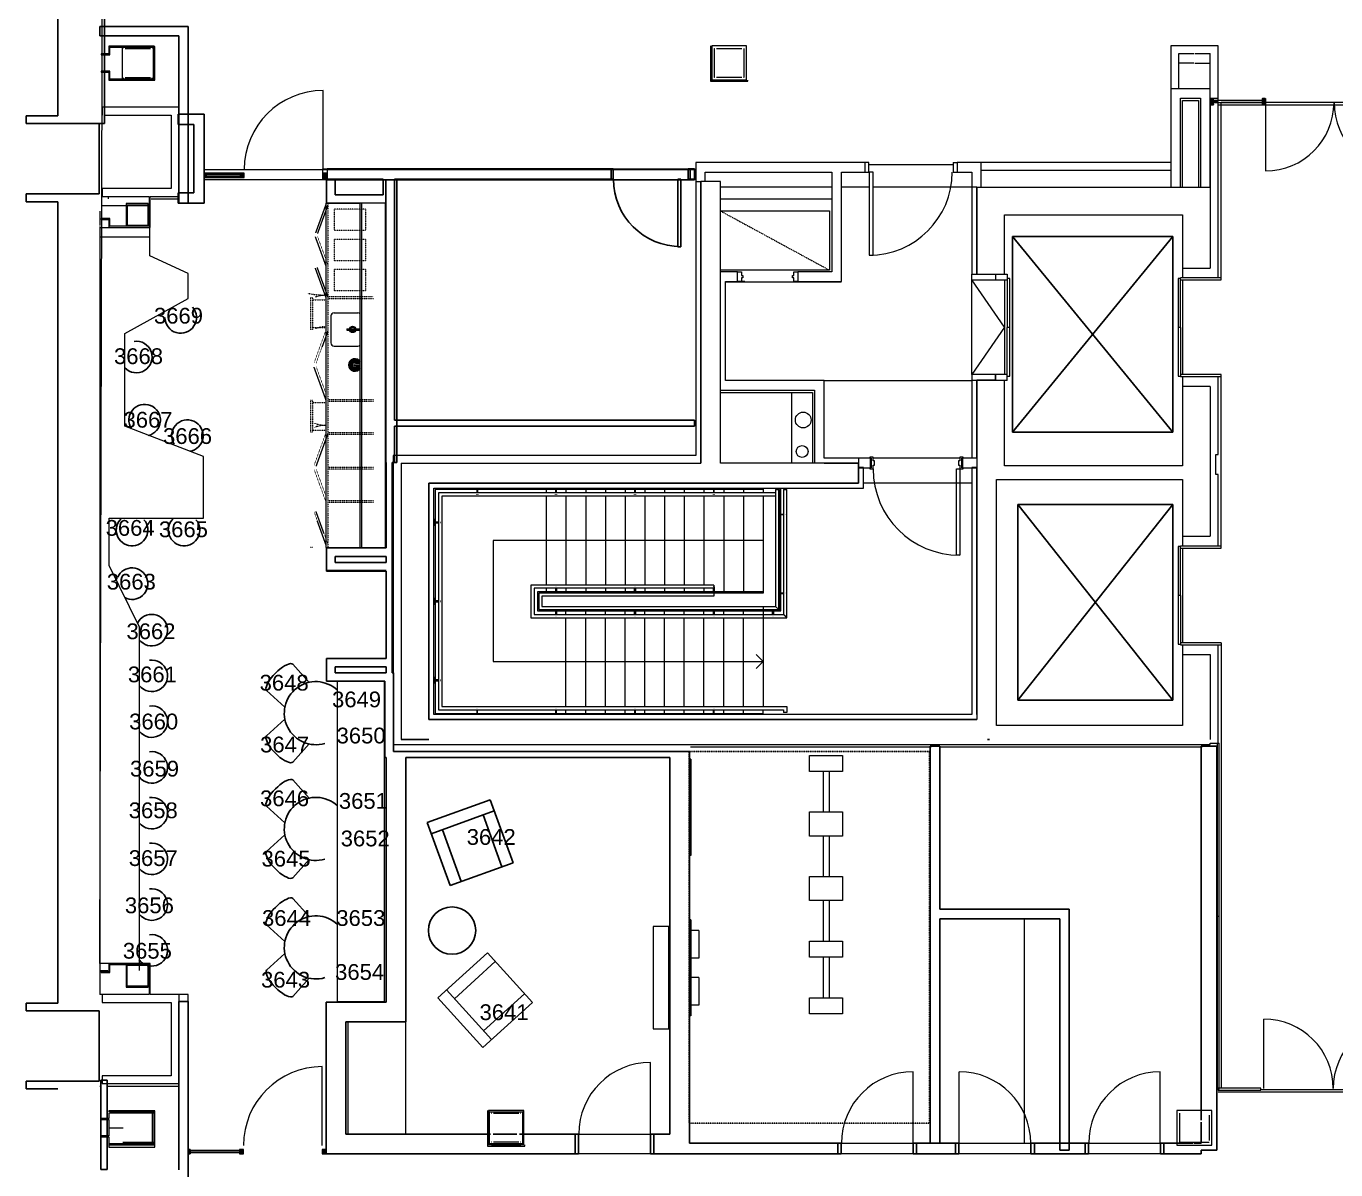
# Model space of a CAD drawing. Header units: millimetres. Extents: x -87 to 119687, y -2887 to 43508.
# Drawn here: x 18850 to 35458, y 14555 to 29055 of the extents above; entities that cross this region are included whole.
import ezdxf

# ---------------------------------------------------------------- set-up
doc = ezdxf.new("R2010")
doc.units = ezdxf.units.MM
for name, pattern in [('Dash', [6, 3, -3]), ('Dash 0_75 mm', [1.5, 0.75, -0.75]), ('Hidden_0_75', [1.5, 0.75, -0.75])]:
    doc.linetypes.add(name, pattern=pattern)
for name, color, linetype in [('@_line-plan-doors', 7, 'Continuous'), ('@_line-plan-furniture', 7, 'Continuous'), ('@_line-plan-walls', 7, 'Continuous'), ('@_text-object-seat', 7, 'Continuous')]:
    doc.layers.add(name, color=color, linetype=linetype)
doc.styles.get("Standard").update_dxf_attribs({"font": 'arial.ttf'})

# ---------------------------------------------------------------- blocks, each defined once
blk = doc.blocks.new('@_floor_10')
at = {"layer": '@_line-plan-doors', "lineweight": 13, "extrusion": (0, 0, -1)}
for points in [[(-34563, 28059), (-34565, 28061), (-34565, 28137), (-34563, 28139), (-34527, 28139), (-34525, 28137), (-34525, 28061), (-34527, 28059)], [(-21615, 27136), (-21615, 27190), (-21565, 27190), (-21565, 27136)], [(-21605, 14759), (-21605, 14813), (-21555, 14813), (-21555, 14759)]]:
    blk.add_hatch(color=256, dxfattribs=at).paths.add_polyline_path(points, flags=0)
at = {"layer": '@_line-plan-doors', "lineweight": 13}
for points in [[(22665, 27136), (22665, 27190), (22615, 27190), (22615, 27136)], [(22655, 14759), (22655, 14813), (22605, 14813), (22605, 14759)]]:
    blk.add_hatch(color=256, dxfattribs=at).paths.add_polyline_path(points, flags=0)
at = {"layer": '@_line-plan-walls', "lineweight": 9, "extrusion": (0, 0, -1)}
blk.add_hatch(color=256, dxfattribs=at).paths.add_polyline_path([(-33906, 28059), (-33908, 28061), (-33908, 28137), (-33906, 28139), (-33870, 28139), (-33868, 28137), (-33868, 28061), (-33870, 28059)], flags=0)
at = {"layer": '@_line-plan-walls', "extrusion": (0, 0, -1)}
for points in [[(-21131, 27136), (-21131, 27190), (-21106, 27190), (-21106, 27136)], [(-20928, 14759), (-20928, 14813), (-20903, 14813), (-20903, 14759)]]:
    blk.add_hatch(color=256, dxfattribs=at).paths.add_polyline_path(points, flags=0)
at = {"layer": '@_line-plan-doors', "lineweight": 13}
for p, q in [((22615, 27240), (22615, 28240)), ((34565, 28137), (34565, 27220)), ((22612, 27116), (22612, 27248)), ((22612, 27248), (22665, 27248)), ((22665, 27248), (22665, 27108)), ((22665, 27116), (22612, 27116)), ((22665, 27190), (22615, 27190)), ((22615, 27190), (22615, 27136)), ((22615, 27136), (22665, 27136)), ((29592, 27206), (29538, 27206)), ((29538, 27206), (29538, 26151)), ((29592, 26151), (29592, 27206)), ((29538, 26151), (29592, 26151)), ((30646, 23443), (30690, 23443)), ((30646, 22348), (30646, 23443)), ((30690, 23443), (30690, 22348)), ((30690, 22348), (30646, 22348)), ((34545, 15587), (34545, 16467)), ((22605, 14863), (22605, 15863)), ((26765, 15009), (26765, 15917)), ((30096, 14891), (30096, 15799)), ((30681, 14891), (30681, 15799)), ((33232, 14891), (33232, 15799)), ((22655, 14813), (22605, 14813)), ((22605, 14813), (22605, 14759)), ((22655, 14759), (22655, 14813)), ((22605, 14759), (22655, 14759))]:
    blk.add_line(p, q, dxfattribs=at)
at = {"layer": '@_line-plan-doors', "lineweight": 13, "extrusion": (0, 0, -1)}
for p, q in [((34525, 28137), (34525, 28061)), ((34563, 28139), (34527, 28139)), ((34527, 28059), (34563, 28059)), ((21615, 27190), (21565, 27190)), ((21565, 27190), (21565, 27136)), ((21565, 27136), (21615, 27136)), ((21615, 27136), (21615, 27190)), ((21605, 14813), (21555, 14813)), ((21555, 14813), (21555, 14759)), ((21605, 14759), (21605, 14813)), ((21555, 14759), (21605, 14759))]:
    blk.add_line(p, q, dxfattribs=at)
at = {"layer": '@_line-plan-doors', "lineweight": 13}
for centre, radius, start, end in [((22615, 27240), 1000, 90, 180), ((34565, 28090), 870, 270, 0), ((36305, 28090), 870, 180, 270), ((29538, 27206), 1055, 270, 0), ((30686, 23443), 1095, 180, 270), ((34545, 15587), 880, 0, 90), ((36305, 15587), 880, 90, 180), ((22605, 14863), 1000, 90, 180), ((26765, 15009), 908, 90, 180), ((30096, 14891), 908, 90, 180), ((30681, 14891), 908, 0, 90), ((33232, 14891), 908, 90, 180)]:
    blk.add_arc(centre, radius, start, end, dxfattribs=at)
at = {"layer": '@_line-plan-doors', "lineweight": 13, "extrusion": (0, 0, -1)}
for centre, start, end in [((-34527, 28137), 0, 90), ((-34563, 28137), 90, 180), ((-34527, 28061), 270, 0), ((-34563, 28061), 180, 270)]:
    blk.add_arc(centre, 2, start, end, dxfattribs=at)
at = {"layer": '@_line-plan-furniture', "lineweight": 5}
for p, q in [((20395, 26779), (19800, 26779)), ((20419, 26779), (20408, 26779)), ((20419, 26145), (20419, 26779)), ((22655, 22445), (22655, 26810)), ((22660, 26810), (22655, 26810)), ((23085, 22445), (23085, 26810)), ((23405, 26810), (23085, 26810)), ((23105, 22445), (23105, 26810)), ((23405, 22445), (23405, 26810)), ((19785, 26710), (19785, 26660)), ((19785, 26658), (19785, 26530)), ((19785, 26517), (19785, 25685)), ((20419, 26379), (19785, 26379)), ((20903, 25919), (20419, 26145)), ((20903, 25603), (20903, 25919)), ((19785, 25683), (19785, 23817)), ((20100, 25158), (20903, 25603)), ((22755, 25421), (23055, 25421)), ((22715, 25381), (22715, 25040)), ((20100, 23982), (20100, 25158)), ((22914, 25220), (22914, 25200)), ((22914, 25220), (23085, 25220)), ((22914, 25200), (23085, 25200)), ((22755, 25000), (23055, 25000)), ((23085, 24772), (23016, 24772)), ((23085, 24748), (23016, 24748)), ((21100, 23598), (20100, 23982)), ((19785, 23815), (19785, 22685)), ((21100, 22817), (21100, 23598)), ((19900, 22217), (19900, 22817)), ((19900, 22817), (21100, 22817)), ((19785, 22683), (19785, 20817)), ((22655, 22445), (23405, 22445)), ((20285, 21437), (19900, 22217)), ((20285, 17083), (20285, 21437)), ((19785, 20814), (19785, 19685)), ((23393, 20745), (22793, 20745)), ((22793, 20745), (22793, 16690)), ((23393, 16690), (23393, 20745)), ((19785, 19683), (19785, 17817)), ((19785, 17815), (19785, 17083)), ((26799, 17642), (26799, 16342)), ((26999, 17642), (26799, 17642)), ((26999, 16342), (26999, 17642)), ((31506, 17738), (31506, 14891)), ((31956, 17738), (31506, 17738)), ((31956, 14891), (31956, 17738)), ((19785, 17083), (19884, 17083)), ((22793, 16690), (23393, 16690)), ((22929, 16430), (22929, 15009)), ((23665, 16430), (22929, 16430)), ((23665, 15009), (23665, 16430)), ((26799, 16342), (26999, 16342)), ((22929, 15009), (23665, 15009)), ((31506, 14891), (31956, 14891))]:
    blk.add_line(p, q, dxfattribs=at)
at = {"layer": '@_line-plan-furniture', "linetype": 'Hidden_0_75', "lineweight": 5}
for p, q in [((22655, 26810), (22518, 26434)), ((22677, 26796), (22542, 26426)), ((22677, 26796), (22677, 22451)), ((22754, 26735), (22754, 26465)), ((23154, 26735), (22754, 26735)), ((23154, 26735), (23154, 26465)), ((23154, 26465), (22754, 26465)), ((22655, 26010), (22518, 26386)), ((22677, 26024), (22542, 26394)), ((22754, 26351), (22754, 26081)), ((23154, 26351), (22754, 26351)), ((23154, 26351), (23154, 26081)), ((23154, 26081), (22754, 26081)), ((22655, 25610), (22518, 25986)), ((22677, 25624), (22542, 25994)), ((22754, 25969), (22754, 25699)), ((23154, 25969), (22754, 25969)), ((23154, 25969), (23154, 25699)), ((22455, 25610), (22455, 25210)), ((22480, 25610), (22455, 25610)), ((22480, 25610), (22480, 25210)), ((22480, 25585), (22655, 25585)), ((23249, 25623), (22677, 25623)), ((23255, 25598), (22677, 25598)), ((23154, 25699), (22754, 25699)), ((22480, 25210), (22455, 25210)), ((22480, 25235), (22655, 25235)), ((22655, 25210), (22501, 24787)), ((22677, 25198), (22525, 24779)), ((22655, 24310), (22501, 24733)), ((22641, 24423), (22525, 24741)), ((22455, 24310), (22455, 23910)), ((22480, 24310), (22455, 24310)), ((22480, 24310), (22480, 23910)), ((22480, 24285), (22655, 24285)), ((23255, 24318), (22677, 24318)), ((23255, 24298), (22677, 24298)), ((22480, 23935), (22655, 23935)), ((22480, 23910), (22455, 23910)), ((22655, 23910), (22501, 23487)), ((22677, 23898), (22525, 23479)), ((23255, 23898), (22677, 23898)), ((23255, 23878), (22677, 23878)), ((22655, 23010), (22501, 23433)), ((22641, 23123), (22525, 23441)), ((23255, 23458), (22677, 23458)), ((23255, 23438), (22677, 23438)), ((23255, 23038), (22677, 23038)), ((23255, 23018), (22677, 23018)), ((22655, 22473), (22501, 22896)), ((22677, 22485), (22525, 22904)), ((22480, 22445), (22455, 22445))]:
    blk.add_line(p, q, dxfattribs=at)
at = {"layer": '@_line-plan-furniture'}
for p, q in [((22098, 20927), (22068, 20905)), ((22127, 20945), (22098, 20927)), ((22154, 20959), (22127, 20945)), ((22178, 20968), (22154, 20959)), ((22200, 20973), (22178, 20968)), ((22217, 20972), (22200, 20973)), ((22230, 20966), (22217, 20972)), ((22440, 20735), (22230, 20966)), ((21936, 20765), (21918, 20736)), ((21958, 20795), (21936, 20765)), ((21983, 20824), (21958, 20795)), ((22010, 20853), (21983, 20824)), ((22039, 20880), (22010, 20853)), ((22068, 20905), (22039, 20880)), ((21895, 20685), (21890, 20664)), ((21890, 20664), (21891, 20646)), ((21891, 20646), (21897, 20633)), ((21904, 20709), (21895, 20685)), ((21897, 20633), (22131, 20421)), ((21918, 20736), (21904, 20709)), ((22131, 20269), (21897, 20057)), ((21891, 20044), (21890, 20026)), ((21890, 20026), (21895, 20005)), ((21897, 20057), (21891, 20044)), ((21895, 20005), (21904, 19981)), ((21904, 19981), (21918, 19954)), ((21918, 19954), (21936, 19925)), ((22230, 19724), (22440, 19955)), ((21936, 19925), (21958, 19895)), ((21958, 19895), (21983, 19866)), ((21983, 19866), (22010, 19837)), ((22010, 19837), (22039, 19810)), ((22039, 19810), (22068, 19785)), ((22068, 19785), (22098, 19763)), ((22098, 19763), (22127, 19745)), ((22127, 19745), (22154, 19731)), ((22154, 19731), (22178, 19722)), ((22178, 19722), (22200, 19717)), ((22200, 19717), (22217, 19718)), ((22217, 19718), (22230, 19724)), ((22068, 19438), (22039, 19413)), ((22098, 19460), (22068, 19438)), ((22127, 19478), (22098, 19460)), ((22154, 19492), (22127, 19478)), ((22178, 19501), (22154, 19492)), ((22200, 19506), (22178, 19501)), ((22217, 19505), (22200, 19506)), ((22230, 19499), (22217, 19505)), ((22440, 19268), (22230, 19499)), ((21918, 19269), (21904, 19242)), ((21936, 19298), (21918, 19269)), ((21958, 19328), (21936, 19298)), ((21983, 19357), (21958, 19328)), ((22010, 19386), (21983, 19357)), ((22039, 19413), (22010, 19386)), ((21895, 19218), (21890, 19197)), ((21890, 19197), (21891, 19179)), ((21891, 19179), (21897, 19166)), ((21904, 19242), (21895, 19218)), ((21897, 19166), (22131, 18954)), ((24734, 19248), (23935, 18957)), ((24785, 19107), (23986, 18816)), ((24734, 19248), (25024, 18449)), ((24226, 18158), (23935, 18957)), ((24644, 19055), (24883, 18398)), ((22131, 18802), (21897, 18590)), ((24367, 18210), (24127, 18867)), ((21891, 18577), (21890, 18559)), ((21890, 18559), (21895, 18538)), ((21897, 18590), (21891, 18577)), ((21895, 18538), (21904, 18514)), ((21904, 18514), (21918, 18487)), ((21918, 18487), (21936, 18458)), ((21936, 18458), (21958, 18428)), ((22230, 18257), (22440, 18488)), ((25024, 18449), (24226, 18158)), ((21958, 18428), (21983, 18399)), ((21983, 18399), (22010, 18370)), ((22010, 18370), (22039, 18343)), ((22039, 18343), (22068, 18318)), ((22068, 18318), (22098, 18296)), ((22098, 18296), (22127, 18278)), ((22127, 18278), (22154, 18264)), ((22154, 18264), (22178, 18255)), ((22178, 18255), (22200, 18250)), ((22200, 18250), (22217, 18251)), ((22217, 18251), (22230, 18257)), ((22098, 17956), (22068, 17935)), ((22127, 17975), (22098, 17956)), ((22154, 17988), (22127, 17975)), ((22178, 17998), (22154, 17988)), ((22200, 18002), (22178, 17998)), ((22217, 18002), (22200, 18002)), ((22230, 17996), (22217, 18002)), ((22440, 17765), (22230, 17996)), ((21936, 17795), (21918, 17766)), ((21958, 17824), (21936, 17795)), ((21983, 17854), (21958, 17824)), ((22010, 17883), (21983, 17854)), ((22039, 17910), (22010, 17883)), ((22068, 17935), (22039, 17910)), ((21895, 17714), (21890, 17693)), ((21890, 17693), (21891, 17675)), ((21891, 17675), (21897, 17662)), ((21904, 17739), (21895, 17714)), ((21897, 17662), (22131, 17450)), ((21918, 17766), (21904, 17739)), ((22131, 17299), (21897, 17087)), ((24069, 16735), (24698, 17306)), ((24698, 17306), (25270, 16676)), ((24281, 16724), (24799, 17195)), ((21891, 17074), (21890, 17056)), ((21890, 17056), (21895, 17035)), ((21897, 17087), (21891, 17074)), ((21895, 17035), (21904, 17010)), ((21904, 17010), (21918, 16983)), ((21918, 16983), (21936, 16955)), ((21936, 16955), (21958, 16925)), ((22230, 16753), (22440, 16984)), ((21958, 16925), (21983, 16895)), ((21983, 16895), (22010, 16866)), ((22010, 16866), (22039, 16839)), ((22039, 16839), (22068, 16814)), ((22068, 16814), (22098, 16793)), ((22098, 16793), (22127, 16775)), ((22127, 16775), (22154, 16761)), ((24180, 16836), (24751, 16206)), ((25169, 16787), (24650, 16317)), ((22154, 16761), (22178, 16751)), ((22178, 16751), (22200, 16747)), ((22200, 16747), (22217, 16748)), ((22217, 16748), (22230, 16753)), ((24640, 16105), (24069, 16735)), ((25270, 16676), (24640, 16105))]:
    blk.add_line(p, q, dxfattribs=at)
at = {"layer": '@_line-plan-furniture', "lineweight": 5}
for radius in [40, 30]:
    blk.add_circle((22989, 25210), radius, dxfattribs=at)
at = {"layer": '@_line-plan-furniture'}
blk.add_circle((24250, 17589), 300, dxfattribs=at)
at = {"layer": '@_line-plan-furniture', "linetype": 'Hidden_0_75', "lineweight": 5}
for centre, radius, start, end in [((22655, 26810), 1165, 258.3213, 270), ((22655, 25245), 400, 90, 109.9978), ((22655, 24845), 400, 90, 109.9978), ((22655, 24445), 450, 250.0022, 270), ((22655, 23545), 450, 90, 109.9921)]:
    blk.add_arc(centre, radius, start, end, dxfattribs=at)
at = {"layer": '@_line-plan-furniture'}
for centre, radius, start, end in [((20809, 25362), 200, 180, 41.0705), ((20247, 24861), 200, 222.6098, 98.3662), ((20352, 24061), 200, 283.1603, 212.9578), ((20894, 23864), 200, 278.1012, 212.9578), ((20192, 22667), 200, 130.7807, 41.0705), ((20852, 22667), 200, 130.7807, 41.0705), ((20192, 21987), 200, 242.4378, 155.662), ((20442, 21398), 200, 217.4252, 155.662), ((20442, 20818), 200, 217.4252, 98.3662), ((22523, 20345), 400, 47.386, 286.4789), ((20442, 20238), 200, 217.4252, 98.3662), ((20442, 19658), 200, 217.4252, 98.3662), ((20442, 19078), 200, 217.4252, 98.3662), ((22523, 18878), 400, 47.386, 286.4789), ((20442, 18498), 200, 217.4252, 98.3662), ((20442, 17918), 200, 217.4252, 98.3662), ((22523, 17375), 400, 47.386, 286.4789), ((20442, 17338), 200, 217.4252, 98.3662)]:
    blk.add_arc(centre, radius, start, end, dxfattribs=at)
at = {"layer": '@_line-plan-furniture', "lineweight": 5}
for centre, radius, start, end in [((22755, 25381), 40, 90, 180), ((23055, 25381), 40, 38.4099, 90), ((22755, 25040), 40, 180, 270), ((23055, 25040), 40, 270, 321.5901), ((23016, 24760), 80, 27.0685, 332.9315), ((23016, 24760), 70, 10.4167, 349.5833), ((23016, 24760), 60, 11.537, 348.463), ((23016, 24760), 50, 13.8865, 346.1135), ((23016, 24760), 40, 17.4576, 342.5424), ((23016, 24760), 30, 23.5782, 336.4218), ((23016, 24760), 12, 90, 270)]:
    blk.add_arc(centre, radius, start, end, dxfattribs=at)
at = {"layer": '@_line-plan-walls'}
for p, q in [((19250, 27920), (19250, 40200)), ((19844, 27820), (19844, 39927)), ((20903, 29050), (19784, 29050)), ((19784, 29050), (19784, 28933)), ((19784, 28933), (20786, 28933)), ((20786, 28933), (20786, 26810)), ((20903, 26810), (20903, 29050)), ((18850, 27820), (18850, 27920)), ((18850, 27920), (19250, 27920)), ((21106, 27940), (20775, 27940)), ((20775, 27940), (20775, 27808)), ((21106, 26810), (21106, 27940)), ((19844, 27820), (18850, 27820)), ((19775, 26930), (19775, 27820)), ((20775, 27808), (20974, 27808)), ((20974, 27808), (20974, 26942)), ((26295, 27248), (22665, 27248)), ((27325, 27240), (22665, 27240)), ((26270, 27116), (26270, 27248)), ((26295, 27248), (26295, 27116)), ((27245, 27248), (27325, 27248)), ((27245, 27116), (27245, 27248)), ((27270, 27248), (27270, 27116)), ((27325, 27108), (27325, 27248)), ((21565, 27175), (21131, 27175)), ((21131, 27150), (21565, 27150)), ((22660, 27108), (22660, 26810)), ((27325, 27108), (22660, 27108)), ((22665, 27116), (23378, 27116)), ((22767, 26917), (22767, 27108)), ((23378, 27116), (23378, 26917)), ((23410, 27108), (23410, 23525)), ((23520, 24061), (23520, 27116)), ((23520, 27116), (26295, 27116)), ((23552, 23525), (23552, 27108)), ((27115, 27116), (27153, 27116)), ((27115, 26260), (27115, 27116)), ((27153, 27116), (27153, 26260)), ((27325, 27116), (27245, 27116)), ((18850, 26830), (18850, 26930)), ((18850, 26930), (19775, 26930)), ((20974, 26942), (20775, 26942)), ((20775, 26942), (20775, 26810)), ((23378, 26917), (22767, 26917)), ((19250, 26830), (18850, 26830)), ((19250, 16670), (19250, 26830)), ((20775, 26810), (21106, 26810)), ((22660, 26810), (23085, 26810)), ((27153, 26260), (27115, 26260)), ((31359, 26390), (31359, 23910)), ((33393, 26390), (31359, 26390)), ((31359, 23910), (33393, 26390)), ((31359, 26390), (33393, 23910)), ((33393, 23910), (33393, 26390)), ((27325, 24061), (23520, 24061)), ((23520, 23525), (23520, 23986)), ((23520, 23986), (27325, 23986)), ((27325, 23986), (27325, 24061)), ((31359, 23910), (33393, 23910)), ((23405, 23525), (23415, 23525)), ((23415, 23525), (23415, 22440)), ((23490, 20857), (23490, 23525)), ((23490, 23525), (23552, 23525)), ((31427, 22990), (31427, 20510)), ((33393, 22990), (31427, 22990)), ((31427, 20510), (33393, 22990)), ((31427, 22990), (33393, 20510)), ((33393, 20510), (33393, 22990)), ((23415, 22440), (22660, 22440)), ((22660, 22440), (22660, 22145)), ((22767, 22333), (23415, 22333)), ((22767, 22257), (22767, 22333)), ((23415, 22257), (22767, 22257)), ((23415, 22333), (23415, 22257)), ((23415, 22155), (22660, 22155)), ((22660, 22150), (23415, 22150)), ((22660, 22145), (23415, 22145)), ((23415, 22145), (23415, 21040)), ((23415, 21040), (22660, 21040)), ((22660, 21040), (22660, 20750)), ((22767, 20933), (23415, 20933)), ((22767, 20857), (22767, 20933)), ((23415, 20933), (23415, 20857)), ((23415, 20857), (22767, 20857)), ((23506, 20857), (23490, 20857)), ((23506, 19860), (23506, 20857)), ((22660, 20750), (23399, 20750)), ((23399, 20750), (23399, 19785)), ((31427, 20510), (33393, 20510)), ((23399, 19785), (23415, 19785)), ((23415, 19785), (23415, 16680)), ((27261, 19860), (23506, 19860)), ((23665, 16430), (23665, 19785)), ((23665, 19785), (27011, 19785)), ((27011, 19785), (27011, 15009)), ((27261, 14891), (27261, 19860)), ((30313, 19925), (30313, 14891)), ((30435, 19925), (30313, 19925)), ((30435, 17860), (30435, 19925)), ((33951, 19925), (33751, 19925)), ((33751, 19925), (33751, 15184)), ((33951, 14806), (33951, 19925)), ((32078, 17860), (30435, 17860)), ((32078, 14806), (32078, 17860)), ((30435, 17738), (31956, 17738)), ((30435, 14891), (30435, 17738)), ((31956, 17738), (31956, 14806)), ((18850, 16570), (18850, 16670)), ((18850, 16670), (19250, 16670)), ((20903, 16690), (20786, 16690)), ((20786, 16690), (20786, 14553)), ((20903, 14436), (20903, 16690)), ((22655, 16680), (22655, 14759)), ((23415, 16680), (22655, 16680)), ((19775, 16570), (18850, 16570)), ((19775, 15680), (19775, 16570)), ((22905, 15009), (22905, 16430)), ((22905, 16430), (23665, 16430)), ((18850, 15580), (18850, 15680)), ((18850, 15680), (19775, 15680)), ((19798, 15690), (19798, 14557)), ((19877, 15690), (19798, 15690)), ((19877, 14557), (19877, 15690)), ((19250, 15580), (18850, 15580)), ((33751, 15160), (33751, 14891)), ((24738, 15009), (22905, 15009)), ((25071, 15009), (24773, 15009)), ((25855, 15009), (25106, 15009)), ((25811, 15009), (25811, 14759)), ((25855, 14759), (25855, 15009)), ((27011, 15009), (26767, 15009)), ((26767, 15009), (26767, 14759)), ((26811, 15009), (26811, 14759)), ((21555, 14798), (20928, 14798)), ((29186, 14891), (27261, 14891)), ((29142, 14891), (29142, 14759)), ((29186, 14759), (29186, 14891)), ((30679, 14891), (30098, 14891)), ((30098, 14891), (30098, 14759)), ((30142, 14891), (30142, 14759)), ((30635, 14759), (30635, 14891)), ((30679, 14891), (30679, 14759)), ((31591, 14759), (31591, 14891)), ((31591, 14891), (32322, 14891)), ((31635, 14891), (31635, 14759)), ((31956, 14806), (32078, 14806)), ((32278, 14891), (32278, 14759)), ((32322, 14759), (32322, 14891)), ((33643, 14891), (33234, 14891)), ((33234, 14891), (33234, 14759)), ((33278, 14759), (33278, 14891)), ((33751, 14891), (33657, 14891)), ((33751, 14806), (33951, 14806)), ((33751, 14759), (33751, 14806)), ((20928, 14773), (21555, 14773)), ((22655, 14759), (25855, 14759)), ((26767, 14759), (29186, 14759)), ((30098, 14759), (30679, 14759)), ((32322, 14759), (31591, 14759)), ((33234, 14759), (33751, 14759)), ((19798, 14557), (19877, 14557))]:
    blk.add_line(p, q, dxfattribs=at)
at = {"layer": '@_line-plan-walls', "lineweight": 18}
for p, q in [((20467, 28804), (19899, 28804)), ((19899, 28804), (19899, 28704)), ((19911, 28791), (20467, 28791)), ((19911, 28691), (19911, 28791)), ((20464, 28789), (20066, 28789)), ((20066, 28789), (20066, 28387)), ((20104, 28774), (20425, 28774)), ((20464, 28387), (20464, 28789)), ((20467, 28797), (20467, 28804)), ((20479, 28797), (20467, 28797)), ((20467, 28791), (20467, 28385)), ((20479, 28373), (20479, 28797)), ((27528, 28807), (27528, 28357)), ((27540, 28370), (27540, 28807)), ((27986, 28808), (27543, 28808)), ((27543, 28808), (27543, 28369)), ((27578, 28773), (27581, 28773)), ((27578, 28404), (27578, 28773)), ((27604, 28773), (27925, 28773)), ((27949, 28773), (27951, 28773)), ((27951, 28773), (27951, 28404)), ((27986, 28369), (27986, 28808)), ((33365, 28808), (33365, 27013)), ((33965, 28808), (33365, 28808)), ((33965, 28141), (33965, 28808)), ((19899, 28704), (19799, 28704)), ((19799, 28704), (19799, 28691)), ((19799, 28691), (19911, 28691)), ((33465, 28708), (33657, 28708)), ((33465, 28263), (33465, 28708)), ((33672, 28708), (33865, 28708)), ((33865, 27013), (33865, 28708)), ((19911, 28485), (19799, 28485)), ((19799, 28485), (19799, 28473)), ((19799, 28473), (19899, 28473)), ((19899, 28473), (19899, 28373)), ((19911, 28385), (19911, 28485)), ((20425, 28402), (20104, 28402)), ((27581, 28404), (27578, 28404)), ((27925, 28404), (27604, 28404)), ((27951, 28404), (27948, 28404)), ((19899, 28373), (20479, 28373)), ((20467, 28385), (19911, 28385)), ((20066, 28387), (20464, 28387)), ((27528, 28357), (28002, 28357)), ((27989, 28370), (27540, 28370)), ((27543, 28369), (27986, 28369)), ((28002, 28357), (28002, 28370)), ((33865, 28263), (33365, 28263)), ((33487, 27013), (33487, 28141)), ((33487, 28141), (33743, 28141)), ((33743, 28141), (33743, 27013)), ((33865, 28141), (33965, 28141)), ((20790, 28028), (19814, 28028)), ((19814, 28028), (19814, 27928)), ((19844, 27928), (20690, 27928)), ((20690, 27928), (20690, 26998)), ((20790, 26898), (20790, 28028)), ((27340, 27328), (27340, 23613)), ((29485, 27328), (27340, 27328)), ((33365, 27328), (30655, 27328)), ((30962, 27013), (30962, 27328)), ((27340, 27088), (27405, 27088)), ((27405, 23513), (27405, 27088)), ((27462, 27088), (27462, 27206)), ((27462, 27206), (29065, 27206)), ((29065, 27206), (29065, 25940)), ((29187, 25818), (29187, 27206)), ((29187, 27206), (29485, 27206)), ((30655, 27206), (30840, 27206)), ((30840, 27206), (30840, 25913)), ((30962, 27228), (33365, 27228)), ((20690, 26998), (19814, 26998)), ((19814, 26998), (19814, 26898)), ((30905, 27013), (30840, 27013)), ((30905, 25913), (30905, 27013)), ((33743, 27013), (33865, 27013)), ((19814, 26898), (20410, 26898)), ((20117, 26806), (20117, 26533)), ((20395, 26806), (20117, 26806)), ((20132, 26791), (20410, 26791)), ((20132, 26791), (20132, 26518)), ((20395, 26518), (20395, 26806)), ((20410, 26898), (20410, 26518)), ((20422, 26898), (20790, 26898)), ((20422, 26505), (20422, 26898)), ((19911, 26618), (19799, 26618)), ((19799, 26618), (19799, 26605)), ((19799, 26605), (19899, 26605)), ((19899, 26605), (19899, 26505)), ((19911, 26518), (19911, 26618)), ((19785, 26505), (20422, 26505)), ((19785, 26505), (19785, 16778)), ((20410, 26518), (19911, 26518)), ((20117, 26533), (20410, 26533)), ((27870, 25940), (27655, 25940)), ((29065, 25940), (28635, 25940)), ((30840, 25913), (31255, 25913)), ((31255, 25913), (31255, 25913)), ((27720, 25818), (27870, 25818)), ((27720, 24563), (27720, 25818)), ((28635, 25818), (29187, 25818)), ((30840, 24638), (30840, 23578)), ((31142, 24638), (30840, 24638)), ((31142, 24573), (31142, 24638)), ((27655, 24441), (28848, 24441)), ((28970, 24563), (27720, 24563)), ((28848, 24441), (28848, 23513)), ((28970, 23578), (28970, 24563)), ((31255, 24563), (30840, 24563)), ((30905, 23578), (30905, 24573)), ((30905, 24573), (31142, 24573)), ((31255, 24563), (31255, 24563)), ((29555, 23578), (28970, 23578)), ((28970, 23513), (29405, 23513)), ((29405, 23578), (29405, 23263)), ((29470, 23458), (29405, 23458)), ((29405, 23456), (29555, 23456)), ((29470, 23198), (29470, 23458)), ((29555, 23456), (29555, 23578)), ((30905, 23578), (30725, 23578)), ((30725, 23578), (30725, 23456)), ((30725, 23456), (30905, 23456)), ((30905, 23458), (30840, 23458)), ((30840, 23458), (30840, 20328)), ((30905, 20328), (30905, 23458)), ((29405, 23263), (23955, 23263)), ((23955, 23263), (23955, 20263)), ((24020, 20328), (24020, 23198)), ((24020, 23198), (29470, 23198)), ((24770, 22533), (24770, 21001)), ((28195, 22533), (24770, 22533)), ((24770, 21001), (28195, 21001)), ((28106, 21089), (28195, 21001)), ((28106, 20912), (28195, 21001)), ((23955, 20263), (30905, 20263)), ((30840, 20328), (24020, 20328)), ((23955, 20013), (23605, 20013)), ((23605, 19948), (33865, 19948)), ((31067, 20013), (31042, 20013)), ((33865, 19948), (33865, 19963)), ((20422, 17171), (19899, 17171)), ((19899, 17171), (19899, 17071)), ((19911, 17159), (20410, 17159)), ((19911, 17059), (19911, 17159)), ((20410, 17144), (20117, 17144)), ((20117, 17144), (20117, 16870)), ((20132, 16885), (20132, 17159)), ((20395, 16870), (20395, 17159)), ((20410, 17159), (20410, 16778)), ((20422, 16778), (20422, 17171)), ((19899, 17071), (19799, 17071)), ((19799, 17071), (19799, 17059)), ((19799, 17059), (19911, 17059)), ((20410, 16778), (19785, 16778)), ((19814, 16778), (19814, 16678)), ((20117, 16870), (20395, 16870)), ((20410, 16885), (20132, 16885)), ((20790, 16778), (20422, 16778)), ((20790, 15648), (20790, 16778)), ((19814, 16678), (20690, 16678)), ((20690, 16678), (20690, 15748)), ((20690, 15748), (19814, 15748)), ((19814, 15748), (19814, 15648)), ((19814, 15648), (20790, 15648)), ((20479, 15304), (19899, 15304)), ((19899, 15304), (19899, 15291)), ((19911, 15291), (20467, 15291)), ((20077, 15291), (20077, 15276)), ((20452, 14885), (20452, 15291)), ((20467, 15291), (20467, 14885)), ((20479, 14873), (20479, 15304)), ((24699, 15307), (24699, 14857)), ((25160, 15307), (24712, 15307)), ((24712, 15307), (24712, 14870)), ((24715, 15307), (24715, 15272)), ((24727, 14885), (24727, 15292)), ((24727, 15292), (25145, 15292)), ((25145, 15292), (25145, 14885)), ((25158, 15272), (25158, 15307)), ((25160, 14870), (25160, 15307)), ((33886, 15307), (33443, 15307)), ((33443, 15307), (33443, 14868)), ((33886, 14868), (33886, 15307)), ((19899, 15204), (19799, 15204)), ((19799, 15204), (19799, 15191)), ((19799, 15191), (19899, 15191)), ((20077, 15276), (20467, 15276)), ((24750, 15272), (24753, 15272)), ((24776, 15272), (25097, 15272)), ((25120, 15272), (25123, 15272)), ((33478, 14903), (33478, 15272)), ((33851, 15248), (33851, 14928)), ((19899, 14985), (19799, 14985)), ((19799, 14985), (19799, 14973)), ((19799, 14973), (19899, 14973)), ((19899, 14885), (19899, 14873)), ((19899, 14873), (20479, 14873)), ((20467, 14885), (19911, 14885)), ((20467, 14900), (20077, 14900)), ((24699, 14857), (25173, 14857)), ((25160, 14870), (24712, 14870)), ((25145, 14885), (24727, 14885)), ((24753, 14904), (24750, 14904)), ((24750, 14869), (25123, 14869)), ((25097, 14904), (24776, 14904)), ((25123, 14904), (25120, 14904)), ((25173, 14857), (25173, 14870)), ((33443, 14868), (33886, 14868)), ((33851, 14903), (33478, 14903))]:
    blk.add_line(p, q, dxfattribs=at)
at = {"layer": '@_line-plan-walls', "lineweight": 9}
for p, q in [((20081, 28789), (20081, 28776)), ((20464, 28774), (20452, 28774)), ((33657, 28588), (33465, 28588)), ((33672, 28588), (33865, 28588)), ((20081, 28400), (20081, 28387)), ((20449, 28387), (20449, 28400)), ((33515, 27013), (33515, 28113)), ((33515, 28113), (33715, 28113)), ((33715, 28113), (33715, 27013)), ((33965, 28099), (33865, 28099)), ((33865, 28099), (33865, 25988)), ((34525, 28112), (33908, 28112)), ((33908, 28087), (34525, 28087)), ((33965, 28112), (33965, 28141)), ((33965, 25863), (33965, 28099)), ((34525, 28086), (34005, 28086)), ((34005, 25838), (34005, 28086)), ((36305, 28086), (34565, 28086)), ((33965, 28057), (36670, 28057)), ((29485, 27328), (29485, 27206)), ((29536, 27328), (29485, 27328)), ((29536, 27206), (29536, 27328)), ((30604, 27297), (29536, 27297)), ((30604, 27328), (30655, 27328)), ((30604, 27328), (30604, 27206)), ((30655, 27328), (30655, 27206)), ((27405, 27088), (27405, 23513)), ((27655, 27088), (27405, 27088)), ((27655, 23513), (27655, 27088)), ((29485, 27206), (29536, 27206)), ((30604, 27206), (30655, 27206)), ((29065, 27013), (27655, 27013)), ((29538, 27013), (29187, 27013)), ((30840, 27013), (29592, 27013)), ((30905, 27013), (30905, 25913)), ((30905, 27013), (33865, 27013)), ((19889, 26898), (19889, 26867)), ((20433, 26867), (20790, 26867)), ((20790, 26867), (20790, 26898)), ((29065, 26863), (27655, 26863)), ((27655, 26713), (29035, 26713)), ((29035, 26713), (29035, 25963)), ((31255, 26663), (33515, 26663)), ((31255, 25913), (31255, 26663)), ((33515, 26663), (33515, 25863)), ((29035, 25963), (27655, 25963)), ((27870, 25939), (27920, 25939)), ((27870, 25819), (27870, 25939)), ((27920, 25939), (27920, 25894)), ((28584, 25939), (28635, 25939)), ((28584, 25894), (28584, 25939)), ((28635, 25939), (28635, 25819)), ((30840, 24638), (30840, 25913)), ((30905, 25913), (31292, 25913)), ((31142, 25913), (31142, 25838)), ((31292, 25913), (31292, 25240)), ((33515, 25988), (33865, 25988)), ((27720, 25813), (29185, 25813)), ((27965, 25819), (27870, 25819)), ((27920, 25894), (27936, 25894)), ((27936, 25864), (27920, 25864)), ((27920, 25864), (27920, 25819)), ((27936, 25894), (27936, 25864)), ((28568, 25894), (28584, 25894)), ((28568, 25864), (28568, 25894)), ((28584, 25864), (28568, 25864)), ((28584, 25819), (28584, 25864)), ((28635, 25819), (28584, 25819)), ((29185, 25813), (29185, 25818)), ((30840, 25838), (31292, 25838)), ((31255, 25238), (30840, 25838)), ((31255, 25838), (31255, 24638)), ((31323, 25857), (31292, 25857)), ((31323, 25240), (31323, 25857)), ((33489, 25857), (33457, 25857)), ((33457, 25857), (33457, 25240)), ((33489, 25240), (33489, 25863)), ((34005, 25863), (33489, 25863)), ((33489, 25838), (34005, 25838)), ((33515, 25838), (33515, 24638)), ((31255, 25238), (30840, 24638)), ((31292, 25240), (31323, 25240)), ((31323, 25236), (31292, 25236)), ((31292, 24563), (31292, 25236)), ((31323, 24619), (31323, 25236)), ((33457, 25240), (33489, 25240)), ((33489, 25236), (33457, 25236)), ((33457, 25236), (33457, 24619)), ((33489, 25236), (33489, 24613)), ((31292, 24638), (31142, 24638)), ((31142, 24638), (31142, 24563)), ((31292, 24619), (31323, 24619)), ((33457, 24619), (33489, 24619)), ((34005, 24638), (33489, 24638)), ((33489, 24613), (34005, 24613)), ((33515, 24613), (33515, 23483)), ((33965, 23623), (33965, 24613)), ((34005, 22438), (34005, 24638)), ((28970, 24563), (30840, 24563)), ((31292, 24563), (30905, 24563)), ((30905, 24563), (30905, 20263)), ((31255, 23483), (31255, 24563)), ((33865, 24488), (33515, 24488)), ((33865, 24488), (33865, 22588)), ((27655, 24413), (28820, 24413)), ((28555, 24413), (28555, 23513)), ((28820, 24413), (28820, 23513)), ((23505, 23613), (23505, 19948)), ((27340, 23613), (23505, 23613)), ((29591, 23591), (29547, 23591)), ((29547, 23591), (29547, 23578)), ((29591, 23546), (29591, 23591)), ((30733, 23591), (30690, 23591)), ((30690, 23591), (30690, 23546)), ((30733, 23578), (30733, 23591)), ((33935, 23370), (33935, 23623)), ((33935, 23623), (33965, 23623)), ((23605, 23513), (23605, 20013)), ((23605, 23513), (27405, 23513)), ((29405, 23513), (27655, 23513)), ((29405, 23263), (29405, 23513)), ((29547, 23456), (29547, 23443)), ((29547, 23443), (29591, 23443)), ((29555, 23578), (29566, 23578)), ((29566, 23456), (29555, 23456)), ((29566, 23578), (29566, 23456)), ((30690, 23578), (29591, 23578)), ((29607, 23546), (29591, 23546)), ((29591, 23443), (29591, 23488)), ((29591, 23488), (29607, 23488)), ((29607, 23488), (29607, 23546)), ((30690, 23546), (30673, 23546)), ((30673, 23546), (30673, 23488)), ((30673, 23488), (30690, 23488)), ((30690, 23488), (30690, 23443)), ((30690, 23443), (30733, 23443)), ((30715, 23456), (30715, 23578)), ((30715, 23578), (30725, 23578)), ((30725, 23456), (30715, 23456)), ((30733, 23443), (30733, 23456)), ((33515, 23483), (31255, 23483)), ((23955, 20263), (23955, 23263)), ((23955, 23263), (29405, 23263)), ((30840, 23263), (29470, 23263)), ((31155, 23308), (33515, 23308)), ((31155, 20188), (31155, 23308)), ((33515, 23308), (33515, 22463)), ((33965, 23370), (33935, 23370)), ((33965, 22463), (33965, 23370)), ((24564, 23183), (24035, 23183)), ((24035, 23183), (24035, 22769)), ((24079, 23139), (24079, 20387)), ((28353, 23139), (24079, 23139)), ((24121, 23097), (24121, 20429)), ((28353, 23097), (24121, 23097)), ((24534, 23198), (24534, 23191)), ((24604, 23191), (24535, 23191)), ((24564, 23191), (24564, 23139)), ((24564, 23115), (24564, 23116)), ((24564, 23116), (24564, 23116)), ((24564, 23116), (24564, 23116)), ((24564, 23116), (24564, 23116)), ((25564, 23183), (24575, 23183)), ((24576, 23139), (24576, 23191)), ((24576, 23116), (24576, 23116)), ((24576, 23116), (24576, 23115)), ((24576, 23116), (24576, 23116)), ((24605, 23191), (24605, 23198)), ((25445, 23183), (25445, 23139)), ((25445, 23097), (25445, 21970)), ((25534, 23198), (25534, 23191)), ((25604, 23191), (25535, 23191)), ((25564, 23191), (25564, 23139)), ((25564, 23115), (25564, 23116)), ((25564, 23116), (25564, 23116)), ((25564, 23116), (25564, 23116)), ((25564, 23116), (25564, 23116)), ((26564, 23183), (25575, 23183)), ((25576, 23139), (25576, 23191)), ((25576, 23116), (25576, 23116)), ((25576, 23116), (25576, 23115)), ((25576, 23116), (25576, 23116)), ((25605, 23191), (25605, 23198)), ((25695, 23183), (25695, 23139)), ((25695, 23097), (25695, 21970)), ((25945, 23183), (25945, 23139)), ((25945, 23097), (25945, 21970)), ((26195, 23183), (26195, 23139)), ((26195, 23097), (26195, 21970)), ((26445, 23183), (26445, 23139)), ((26445, 23097), (26445, 21970)), ((26534, 23198), (26534, 23191)), ((26604, 23191), (26535, 23191)), ((26564, 23191), (26564, 23139)), ((26564, 23115), (26564, 23116)), ((26564, 23116), (26564, 23116)), ((26564, 23116), (26564, 23116)), ((26564, 23116), (26564, 23116)), ((27564, 23183), (26575, 23183)), ((26576, 23139), (26576, 23191)), ((26576, 23116), (26576, 23116)), ((26576, 23116), (26576, 23115)), ((26576, 23116), (26576, 23116)), ((26605, 23191), (26605, 23198)), ((26695, 23183), (26695, 23139)), ((26695, 23097), (26695, 21970)), ((26945, 23183), (26945, 23139)), ((26945, 23097), (26945, 21970)), ((27195, 23183), (27195, 23139)), ((27195, 23097), (27195, 21970)), ((27445, 23183), (27445, 23139)), ((27445, 23097), (27445, 21970)), ((27534, 23198), (27534, 23191)), ((27604, 23191), (27535, 23191)), ((27564, 23191), (27564, 23139)), ((27564, 23115), (27564, 23116)), ((27564, 23116), (27564, 23116)), ((27564, 23116), (27564, 23116)), ((27564, 23116), (27564, 23116)), ((28195, 23183), (27575, 23183)), ((27576, 23139), (27576, 23191)), ((27576, 23116), (27576, 23116)), ((27576, 23116), (27576, 23115)), ((27576, 23116), (27576, 23116)), ((27605, 23191), (27605, 23198)), ((27695, 23183), (27695, 23139)), ((27695, 23097), (27695, 21883)), ((27945, 23183), (27945, 23139)), ((27945, 23097), (27945, 21883)), ((28195, 23198), (28195, 23139)), ((28195, 23097), (28195, 21868)), ((28353, 23183), (28393, 23183)), ((28353, 23183), (28353, 21698)), ((28393, 21658), (28393, 23183)), ((28405, 23139), (28393, 23139)), ((28405, 23097), (28393, 23097)), ((28405, 23198), (28405, 22869)), ((28420, 22869), (28420, 23198)), ((28453, 23183), (28453, 21598)), ((28453, 23183), (28495, 23183)), ((28495, 21556), (28495, 23183)), ((24027, 22799), (24020, 22799)), ((24027, 22797), (24027, 22729)), ((24079, 22769), (24027, 22769)), ((24027, 22757), (24079, 22757)), ((24035, 22757), (24035, 21769)), ((24101, 22769), (24102, 22769)), ((24102, 22757), (24101, 22757)), ((24102, 22769), (24102, 22769)), ((24102, 22769), (24102, 22769)), ((24102, 22757), (24102, 22757)), ((24102, 22757), (24102, 22757)), ((24102, 22757), (24102, 22757)), ((28393, 22870), (28453, 22870)), ((28453, 22860), (28393, 22860)), ((28405, 22860), (28405, 21869)), ((28420, 21869), (28420, 22860)), ((28474, 22870), (28474, 22870)), ((28474, 22870), (28474, 22870)), ((28474, 22860), (28474, 22860)), ((24020, 22728), (24027, 22728)), ((33515, 22588), (33865, 22588)), ((33489, 22457), (33457, 22457)), ((33457, 22457), (33457, 21840)), ((33489, 21840), (33489, 22463)), ((34005, 22463), (33489, 22463)), ((33489, 22438), (34005, 22438)), ((33515, 22438), (33515, 21238)), ((25248, 21970), (25248, 21556)), ((27570, 21970), (25248, 21970)), ((25290, 21928), (25290, 21598)), ((27570, 21928), (25290, 21928)), ((25445, 21928), (25445, 21883)), ((25565, 21949), (25565, 21949)), ((25565, 21949), (25565, 21949)), ((25565, 21868), (25565, 21928)), ((25575, 21949), (25575, 21949)), ((25575, 21928), (25575, 21868)), ((25695, 21928), (25695, 21883)), ((25945, 21928), (25945, 21883)), ((26195, 21928), (26195, 21883)), ((26445, 21928), (26445, 21883)), ((26565, 21949), (26565, 21949)), ((26565, 21949), (26565, 21949)), ((26565, 21868), (26565, 21928)), ((26575, 21949), (26575, 21949)), ((26575, 21928), (26575, 21868)), ((26695, 21928), (26695, 21883)), ((26945, 21928), (26945, 21883)), ((27195, 21928), (27195, 21883)), ((27445, 21928), (27445, 21883)), ((27565, 21949), (27565, 21949)), ((27565, 21949), (27565, 21949)), ((27565, 21868), (27565, 21928)), ((27570, 21970), (27570, 21928)), ((27571, 21954), (27570, 21954)), ((27570, 21954), (27570, 21954)), ((27570, 21954), (27570, 21954)), ((27570, 21954), (27570, 21954)), ((27570, 21954), (27570, 21954)), ((27572, 21954), (27571, 21954)), ((27571, 21954), (27571, 21954)), ((27571, 21954), (27571, 21954)), ((27571, 21954), (27571, 21954)), ((27571, 21954), (27571, 21954)), ((27572, 21953), (27572, 21954)), ((27572, 21954), (27572, 21954)), ((27573, 21952), (27573, 21953)), ((27573, 21953), (27573, 21953)), ((27574, 21952), (27573, 21952)), ((27573, 21952), (27573, 21952)), ((27574, 21951), (27574, 21952)), ((27574, 21952), (27574, 21952)), ((27574, 21952), (27574, 21952)), ((27574, 21952), (27574, 21952)), ((27574, 21952), (27574, 21952)), ((27574, 21950), (27574, 21951)), ((27574, 21951), (27574, 21951)), ((27574, 21951), (27574, 21951)), ((27574, 21951), (27574, 21951)), ((27574, 21951), (27574, 21951)), ((27575, 21950), (27574, 21950)), ((27574, 21950), (27574, 21950)), ((27575, 21949), (27575, 21950)), ((27575, 21950), (27575, 21950)), ((27575, 21950), (27575, 21950)), ((27575, 21949), (27575, 21868)), ((27575, 21949), (27575, 21949)), ((27575, 21949), (27575, 21949)), ((24027, 21799), (24020, 21799)), ((24027, 21797), (24027, 21729)), ((24079, 21769), (24027, 21769)), ((24027, 21757), (24079, 21757)), ((24035, 21757), (24035, 20769)), ((24101, 21769), (24102, 21769)), ((24102, 21757), (24101, 21757)), ((24102, 21769), (24102, 21769)), ((24102, 21769), (24102, 21769)), ((24102, 21757), (24102, 21757)), ((24102, 21757), (24102, 21757)), ((24102, 21757), (24102, 21757)), ((25565, 21883), (25335, 21883)), ((25335, 21883), (25335, 21643)), ((25350, 21868), (25350, 21658)), ((28195, 21868), (25350, 21868)), ((25390, 21828), (25390, 21698)), ((27570, 21828), (25390, 21828)), ((26565, 21883), (25574, 21883)), ((27565, 21883), (26574, 21883)), ((27570, 21868), (27570, 21828)), ((28195, 21883), (27574, 21883)), ((28393, 21870), (28453, 21870)), ((28453, 21860), (28393, 21860)), ((28405, 21860), (28405, 21658)), ((28420, 21643), (28420, 21860)), ((28474, 21870), (28474, 21870)), ((28474, 21870), (28474, 21870)), ((28474, 21860), (28474, 21860)), ((33457, 21840), (33489, 21840)), ((33489, 21836), (33457, 21836)), ((33457, 21836), (33457, 21219)), ((33489, 21836), (33489, 21213)), ((24020, 21728), (24027, 21728)), ((25290, 21598), (28453, 21598)), ((25335, 21643), (25565, 21643)), ((25350, 21658), (28405, 21658)), ((25390, 21698), (28353, 21698)), ((25565, 21598), (25565, 21658)), ((25574, 21643), (26565, 21643)), ((25575, 21658), (25575, 21598)), ((25695, 21598), (25695, 21643)), ((25945, 21598), (25945, 21643)), ((26195, 21598), (26195, 21643)), ((26445, 21598), (26445, 21643)), ((26565, 21598), (26565, 21658)), ((26574, 21643), (27565, 21643)), ((26575, 21658), (26575, 21598)), ((26695, 21598), (26695, 21643)), ((26945, 21598), (26945, 21643)), ((27195, 21598), (27195, 21643)), ((27445, 21598), (27445, 21643)), ((27565, 21598), (27565, 21658)), ((27574, 21643), (28315, 21643)), ((27575, 21658), (27575, 21598)), ((27695, 21598), (27695, 21643)), ((27945, 21598), (27945, 21643)), ((28170, 21658), (28170, 21643)), ((28195, 21698), (28195, 20429)), ((28315, 21598), (28315, 21658)), ((28324, 21643), (28420, 21643)), ((28325, 21658), (28325, 21598)), ((28393, 21658), (28353, 21698)), ((25248, 21556), (28495, 21556)), ((25565, 21577), (25565, 21577)), ((25575, 21577), (25575, 21577)), ((25575, 21577), (25575, 21577)), ((25695, 20429), (25695, 21556)), ((25945, 20429), (25945, 21556)), ((26195, 20429), (26195, 21556)), ((26445, 20429), (26445, 21556)), ((26565, 21577), (26565, 21577)), ((26575, 21577), (26575, 21577)), ((26575, 21577), (26575, 21577)), ((26695, 20429), (26695, 21556)), ((26945, 20429), (26945, 21556)), ((27195, 20429), (27195, 21556)), ((27445, 20429), (27445, 21556)), ((27565, 21577), (27565, 21577)), ((27575, 21577), (27575, 21577)), ((27575, 21577), (27575, 21577)), ((27695, 20429), (27695, 21556)), ((27945, 20429), (27945, 21556)), ((28315, 21577), (28315, 21577)), ((28325, 21577), (28325, 21577)), ((28325, 21577), (28325, 21577)), ((33457, 21219), (33489, 21219)), ((34005, 21238), (33489, 21238)), ((33489, 21213), (34005, 21213)), ((33515, 21213), (33515, 20188)), ((33965, 19963), (33965, 21213)), ((34005, 21238), (34005, 15590)), ((33515, 21088), (33865, 21088)), ((33865, 21088), (33865, 20013)), ((24027, 20799), (24020, 20799)), ((24027, 20797), (24027, 20729)), ((24079, 20769), (24027, 20769)), ((24101, 20769), (24102, 20769)), ((24102, 20769), (24102, 20769)), ((24102, 20769), (24102, 20769)), ((24020, 20728), (24027, 20728)), ((24027, 20757), (24079, 20757)), ((24035, 20757), (24035, 20343)), ((24102, 20757), (24101, 20757)), ((24102, 20757), (24102, 20757)), ((24102, 20757), (24102, 20757)), ((24102, 20757), (24102, 20757)), ((24121, 20429), (28495, 20429)), ((28495, 20429), (28495, 20353)), ((30905, 20263), (23955, 20263)), ((24035, 20343), (24563, 20343)), ((24079, 20387), (28453, 20387)), ((24534, 20335), (24534, 20328)), ((24535, 20335), (24603, 20335)), ((24563, 20410), (24563, 20410)), ((24563, 20410), (24563, 20410)), ((24563, 20409), (24563, 20410)), ((24563, 20387), (24563, 20335)), ((24575, 20410), (24575, 20410)), ((24575, 20410), (24575, 20410)), ((24575, 20410), (24575, 20410)), ((24575, 20410), (24575, 20409)), ((24575, 20335), (24575, 20387)), ((24575, 20343), (25563, 20343)), ((24605, 20328), (24605, 20335)), ((25534, 20335), (25534, 20328)), ((25535, 20335), (25603, 20335)), ((25563, 20410), (25563, 20410)), ((25563, 20410), (25563, 20410)), ((25563, 20409), (25563, 20410)), ((25563, 20387), (25563, 20335)), ((25575, 20410), (25575, 20410)), ((25575, 20410), (25575, 20410)), ((25575, 20410), (25575, 20410)), ((25575, 20410), (25575, 20409)), ((25575, 20335), (25575, 20387)), ((25575, 20343), (26563, 20343)), ((25605, 20328), (25605, 20335)), ((25695, 20343), (25695, 20387)), ((25945, 20343), (25945, 20387)), ((26195, 20343), (26195, 20387)), ((26445, 20343), (26445, 20387)), ((26534, 20335), (26534, 20328)), ((26535, 20335), (26603, 20335)), ((26563, 20410), (26563, 20410)), ((26563, 20410), (26563, 20410)), ((26563, 20409), (26563, 20410)), ((26563, 20387), (26563, 20335)), ((26575, 20410), (26575, 20410)), ((26575, 20410), (26575, 20410)), ((26575, 20410), (26575, 20410)), ((26575, 20410), (26575, 20409)), ((26575, 20335), (26575, 20387)), ((26575, 20343), (27563, 20343)), ((26605, 20328), (26605, 20335)), ((26695, 20343), (26695, 20387)), ((26945, 20343), (26945, 20387)), ((27195, 20343), (27195, 20387)), ((27445, 20343), (27445, 20387)), ((27534, 20335), (27534, 20328)), ((27535, 20335), (27603, 20335)), ((27563, 20410), (27563, 20410)), ((27563, 20410), (27563, 20410)), ((27563, 20409), (27563, 20410)), ((27563, 20387), (27563, 20335)), ((27575, 20410), (27575, 20410)), ((27575, 20410), (27575, 20410)), ((27575, 20410), (27575, 20410)), ((27575, 20410), (27575, 20409)), ((27575, 20335), (27575, 20387)), ((27575, 20343), (28195, 20343)), ((27605, 20328), (27605, 20335)), ((27695, 20343), (27695, 20387)), ((27945, 20343), (27945, 20387)), ((28195, 20328), (28195, 20387)), ((28453, 20387), (28453, 20353)), ((28495, 20353), (28453, 20353)), ((33515, 20188), (31155, 20188)), ((23505, 19948), (23605, 19948)), ((23605, 20013), (23955, 20013)), ((31042, 20013), (31067, 20013)), ((33865, 19963), (33977, 19963)), ((33952, 19963), (33952, 15577)), ((33977, 15577), (33977, 19963)), ((27276, 19917), (30328, 19917)), ((30450, 19917), (33765, 19917)), ((33952, 17770), (33977, 17770)), ((19784, 15617), (19786, 15617)), ((19891, 15617), (20790, 15617)), ((20790, 15617), (20790, 15648)), ((33952, 15577), (33977, 15577)), ((34505, 15590), (33965, 15590)), ((33965, 15590), (33965, 15565)), ((33965, 15565), (34505, 15565)), ((33965, 15544), (36305, 15544)), ((34505, 15565), (34505, 15590)), ((34505, 15573), (36305, 15573)), ((19899, 15275), (19899, 15204)), ((20452, 15275), (19899, 15275)), ((19899, 15191), (19899, 14985)), ((19899, 15088), (20081, 15088)), ((19899, 14973), (19899, 14885)), ((20449, 15088), (20452, 15088)), ((19899, 14873), (19899, 14844)), ((19899, 14844), (20479, 14844)), ((20479, 14844), (20479, 14873))]:
    blk.add_line(p, q, dxfattribs=at)
at = {"layer": '@_line-plan-walls', "lineweight": 9, "extrusion": (0, 0, -1)}
for p, q in [((33868, 28137), (33868, 28061)), ((33906, 28139), (33870, 28139)), ((33908, 28061), (33908, 28137)), ((33870, 28059), (33906, 28059))]:
    blk.add_line(p, q, dxfattribs=at)
at = {"layer": '@_line-plan-walls', "lineweight": 5}
for p, q in [((21106, 27240), (22665, 27240)), ((26295, 27248), (27245, 27248)), ((22660, 27108), (21106, 27108)), ((28785, 19809), (29202, 19809)), ((28785, 19606), (28785, 19809)), ((29202, 19809), (29202, 19606)), ((27279, 19760), (27259, 19760)), ((27279, 19760), (27279, 18541)), ((29202, 19606), (28785, 19606)), ((28956, 19606), (28956, 19092)), ((29032, 19606), (29032, 19092)), ((28785, 19092), (29202, 19092)), ((28785, 18787), (28785, 19092)), ((29202, 19092), (29202, 18787)), ((29202, 18787), (28785, 18787)), ((28956, 18787), (28956, 18273)), ((29032, 18787), (29032, 18273)), ((27279, 18541), (27259, 18541)), ((28785, 18273), (29202, 18273)), ((28785, 17968), (28785, 18273)), ((29202, 18273), (29202, 17968)), ((29202, 17968), (28785, 17968)), ((28956, 17968), (28956, 17454)), ((29032, 17968), (29032, 17454)), ((27279, 17726), (27259, 17726)), ((27259, 17726), (27259, 16507)), ((27279, 17726), (27279, 16507)), ((27379, 17589), (27279, 17589)), ((27379, 17589), (27379, 17239)), ((28785, 17454), (29202, 17454)), ((28785, 17251), (28785, 17454)), ((29202, 17454), (29202, 17251)), ((27379, 17239), (27279, 17239)), ((29202, 17251), (28785, 17251)), ((28956, 17251), (28956, 16737)), ((29032, 17251), (29032, 16737)), ((27379, 16994), (27279, 16994)), ((27379, 16994), (27379, 16644)), ((27379, 16644), (27279, 16644)), ((28785, 16737), (29202, 16737)), ((28785, 16534), (28785, 16737)), ((29202, 16737), (29202, 16534)), ((27279, 16507), (27259, 16507)), ((29202, 16534), (28785, 16534)), ((25855, 15009), (26767, 15009)), ((29186, 14891), (30098, 14891)), ((30679, 14891), (31506, 14891)), ((32322, 14891), (33234, 14891)), ((26767, 14759), (25855, 14759)), ((30098, 14759), (29186, 14759)), ((31591, 14759), (30679, 14759)), ((33234, 14759), (32322, 14759))]:
    blk.add_line(p, q, dxfattribs=at)
at = {"layer": '@_line-plan-walls', "extrusion": (0, 0, -1)}
for p, q in [((21565, 27190), (21106, 27190)), ((21106, 27136), (21565, 27136)), ((21131, 27136), (21131, 27190)), ((20928, 14813), (20903, 14813)), ((20928, 14759), (20928, 14813)), ((20903, 14759), (20928, 14759))]:
    blk.add_line(p, q, dxfattribs=at)
at = {"layer": '@_line-plan-walls', "linetype": 'Dash', "lineweight": 9}
blk.add_line((27655, 26713), (29035, 25963), dxfattribs=at)
at = {"layer": '@_line-plan-walls', "linetype": 'Dash 0_75 mm'}
for p, q in [((27259, 19860), (30307, 19860)), ((27259, 15146), (27259, 19860)), ((30307, 19860), (30307, 15146)), ((30307, 15146), (27259, 15146))]:
    blk.add_line(p, q, dxfattribs=at)
at = {"layer": '@_line-plan-walls', "lineweight": 9}
blk.add_lwpolyline([(75305, 41058), (75305, 41863), (84160, 41888), (84160, 28838), (84842, 28838), (84842, 338), (76326, 283), (76326, 1094), (70671, 1094), (70671, 338), (52805, 327), (52805, 3308), (19863, 3308), (19863, 14436), (20903, 14436), (20903, 16778), (20422, 16778), (20422, 17171), (19785, 17171), (19844, 39927), (24305, 39958)], dxfattribs=at)
at = {"layer": '@_line-plan-walls', "linetype": 'Continuous', "lineweight": 9}
for centre, radius in [((28704, 24063), 100), ((28690, 23663), 75)]:
    blk.add_circle(centre, radius, dxfattribs=at)
at = {"layer": '@_line-plan-walls', "lineweight": 9}
for centre, radius in [((28704, 24063), 100), ((28690, 23663), 75)]:
    blk.add_circle(centre, radius, dxfattribs=at)
at = {"layer": '@_line-plan-walls', "lineweight": 9, "extrusion": (0, 0, -1)}
for centre, start, end in [((-33870, 28137), 0, 90), ((-33906, 28137), 90, 180), ((-33870, 28061), 270, 0), ((-33906, 28061), 180, 270)]:
    blk.add_arc(centre, 2, start, end, dxfattribs=at)
at = {"layer": '@_line-plan-walls'}
blk.add_arc((27153, 27116), 856, 180, 270, dxfattribs=at)
at = {"layer": '@_line-plan-walls', "lineweight": 9}
blk.add_arc((27570, 21949), 5, 270, 90, dxfattribs=at)
blk.add_open_spline([(28495, 21556), (28495, 21556), (28494, 21556), (28493, 21558), (28492, 21559), (28491, 21560), (28489, 21561), (28488, 21562), (28486, 21564), (28485, 21566), (28483, 21568), (28482, 21569), (28480, 21570), (28479, 21572), (28478, 21573), (28476, 21574), (28475, 21576), (28474, 21577), (28472, 21578), (28471, 21580), (28470, 21581), (28468, 21582), (28467, 21584), (28466, 21585), (28464, 21586), (28463, 21588), (28462, 21589), (28460, 21590), (28459, 21592), (28458, 21593), (28457, 21594), (28455, 21595), (28454, 21596), (28453, 21598), (28453, 21598), (28453, 21598)], degree=3, knots=[0, 0, 0, 0, 0.083333, 0.125, 0.166667, 0.208333, 0.229167, 0.25, 0.291667, 0.333333, 0.354167, 0.375, 0.395833, 0.416667, 0.4375, 0.458333, 0.479167, 0.5, 0.520833, 0.541667, 0.5625, 0.583333, 0.604167, 0.625, 0.645833, 0.666667, 0.6875, 0.708333, 0.75, 0.770833, 0.791667, 0.833333, 0.875, 0.916667, 1, 1, 1, 1], dxfattribs=at)
at = {"layer": '@_text-object-seat', "char_height": 200, "attachment_point": 5}
for s, insert in [('3669', (20781, 25383)), ('3668', (20274, 24870)), ('3667', (20395, 24064)), ('3666', (20896, 23857)), ('3664', (20168, 22693)), ('3665', (20844, 22675)), ('3663', (20183, 22011)), ('3662', (20432, 21382)), ('3661', (20450, 20835)), ('3648', (22121, 20730)), ('3649', (23039, 20518)), ('3660', (20466, 20238)), ('3650', (23097, 20060)), ('3647', (22127, 19946)), ('3659', (20477, 19640)), ('3646', (22126, 19264)), ('3651', (23126, 19231)), ('3658', (20461, 19112)), ('3652', (23149, 18755)), ('3642', (24747, 18774)), ('3657', (20461, 18506)), ('3645', (22145, 18499)), ('3656', (20412, 17907)), ('3644', (22151, 17746)), ('3653', (23093, 17746)), ('3655', (20386, 17331)), ('3654', (23078, 17062)), ('3643', (22139, 16964)), ('3641', (24910, 16552))]:
    blk.add_mtext(s, dxfattribs=dict(at, insert=insert))

msp = doc.modelspace()

# ---------------------------------------------------------------- block references
msp.add_blockref('@_floor_10', (0, 0))

doc.saveas('drawing.dxf')
